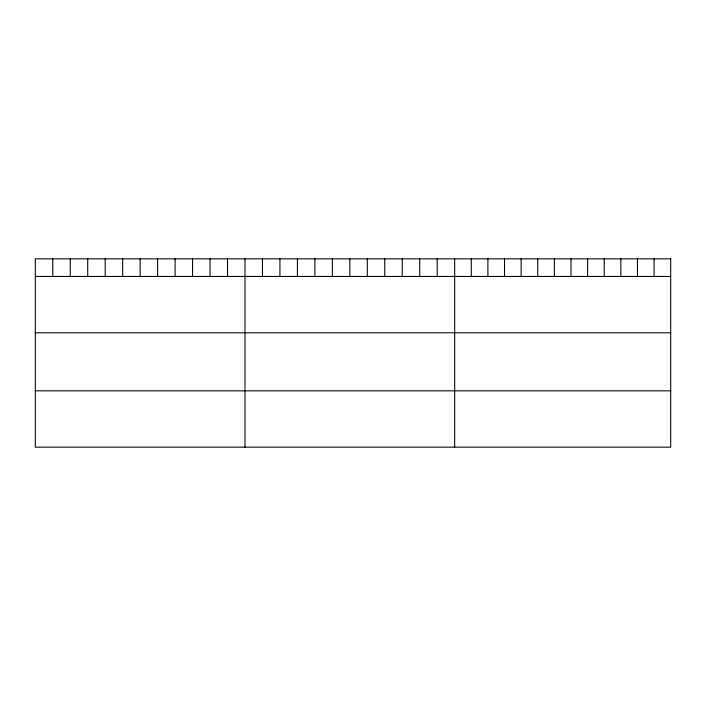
<?xml version="1.0" encoding="UTF-8"?>
<svg xmlns="http://www.w3.org/2000/svg" width="706" height="706" viewBox="0 0 706 706"><rect width="100%" height="100%" fill="white"/><g stroke="black" fill="none" stroke-linecap="round" stroke-linejoin="round"><path stroke-width="1.06" d="M35.3 276.452L670.7 276.452M35.3 332.791L670.7 332.791M35.3 390.824L670.7 390.824M654.083 258.837L654.083 276.452M637.465 258.837L637.465 276.452M620.848 258.837L620.848 276.452M604.23 258.837L604.23 276.452M587.613 258.837L587.613 276.452M570.995 258.837L570.995 276.452M554.369 258.837L554.369 276.452M537.751 258.837L537.751 276.452M521.134 258.837L521.134 276.452M504.516 258.837L504.516 276.452M487.899 258.837L487.899 276.452M471.281 258.837L471.281 276.452M454.664 258.837L454.664 447.163M437.19 258.837L437.19 276.452M419.717 258.837L419.717 276.452M402.243 258.837L402.243 276.452M384.77 258.837L384.77 276.452M367.296 258.837L367.296 276.452M349.823 258.837L349.823 276.452M332.349 258.837L332.349 276.452M314.876 258.837L314.876 276.452M297.402 258.837L297.402 276.452M279.929 258.837L279.929 276.452M262.455 258.837L262.455 276.452M244.982 258.837L244.982 447.163M227.508 258.837L227.508 276.452M210.035 258.837L210.035 276.452M192.561 258.837L192.561 276.452M175.088 258.837L175.088 276.452M157.614 258.837L157.614 276.452M140.141 258.837L140.141 276.452M122.667 258.837L122.667 276.452M105.194 258.837L105.194 276.452M87.721 258.837L87.721 276.452M70.247 258.837L70.247 276.452M52.773 258.837L52.773 276.452M670.7 258.837L35.3 258.837L35.3 447.163L670.7 447.163L670.7 258.837"/></g></svg>
